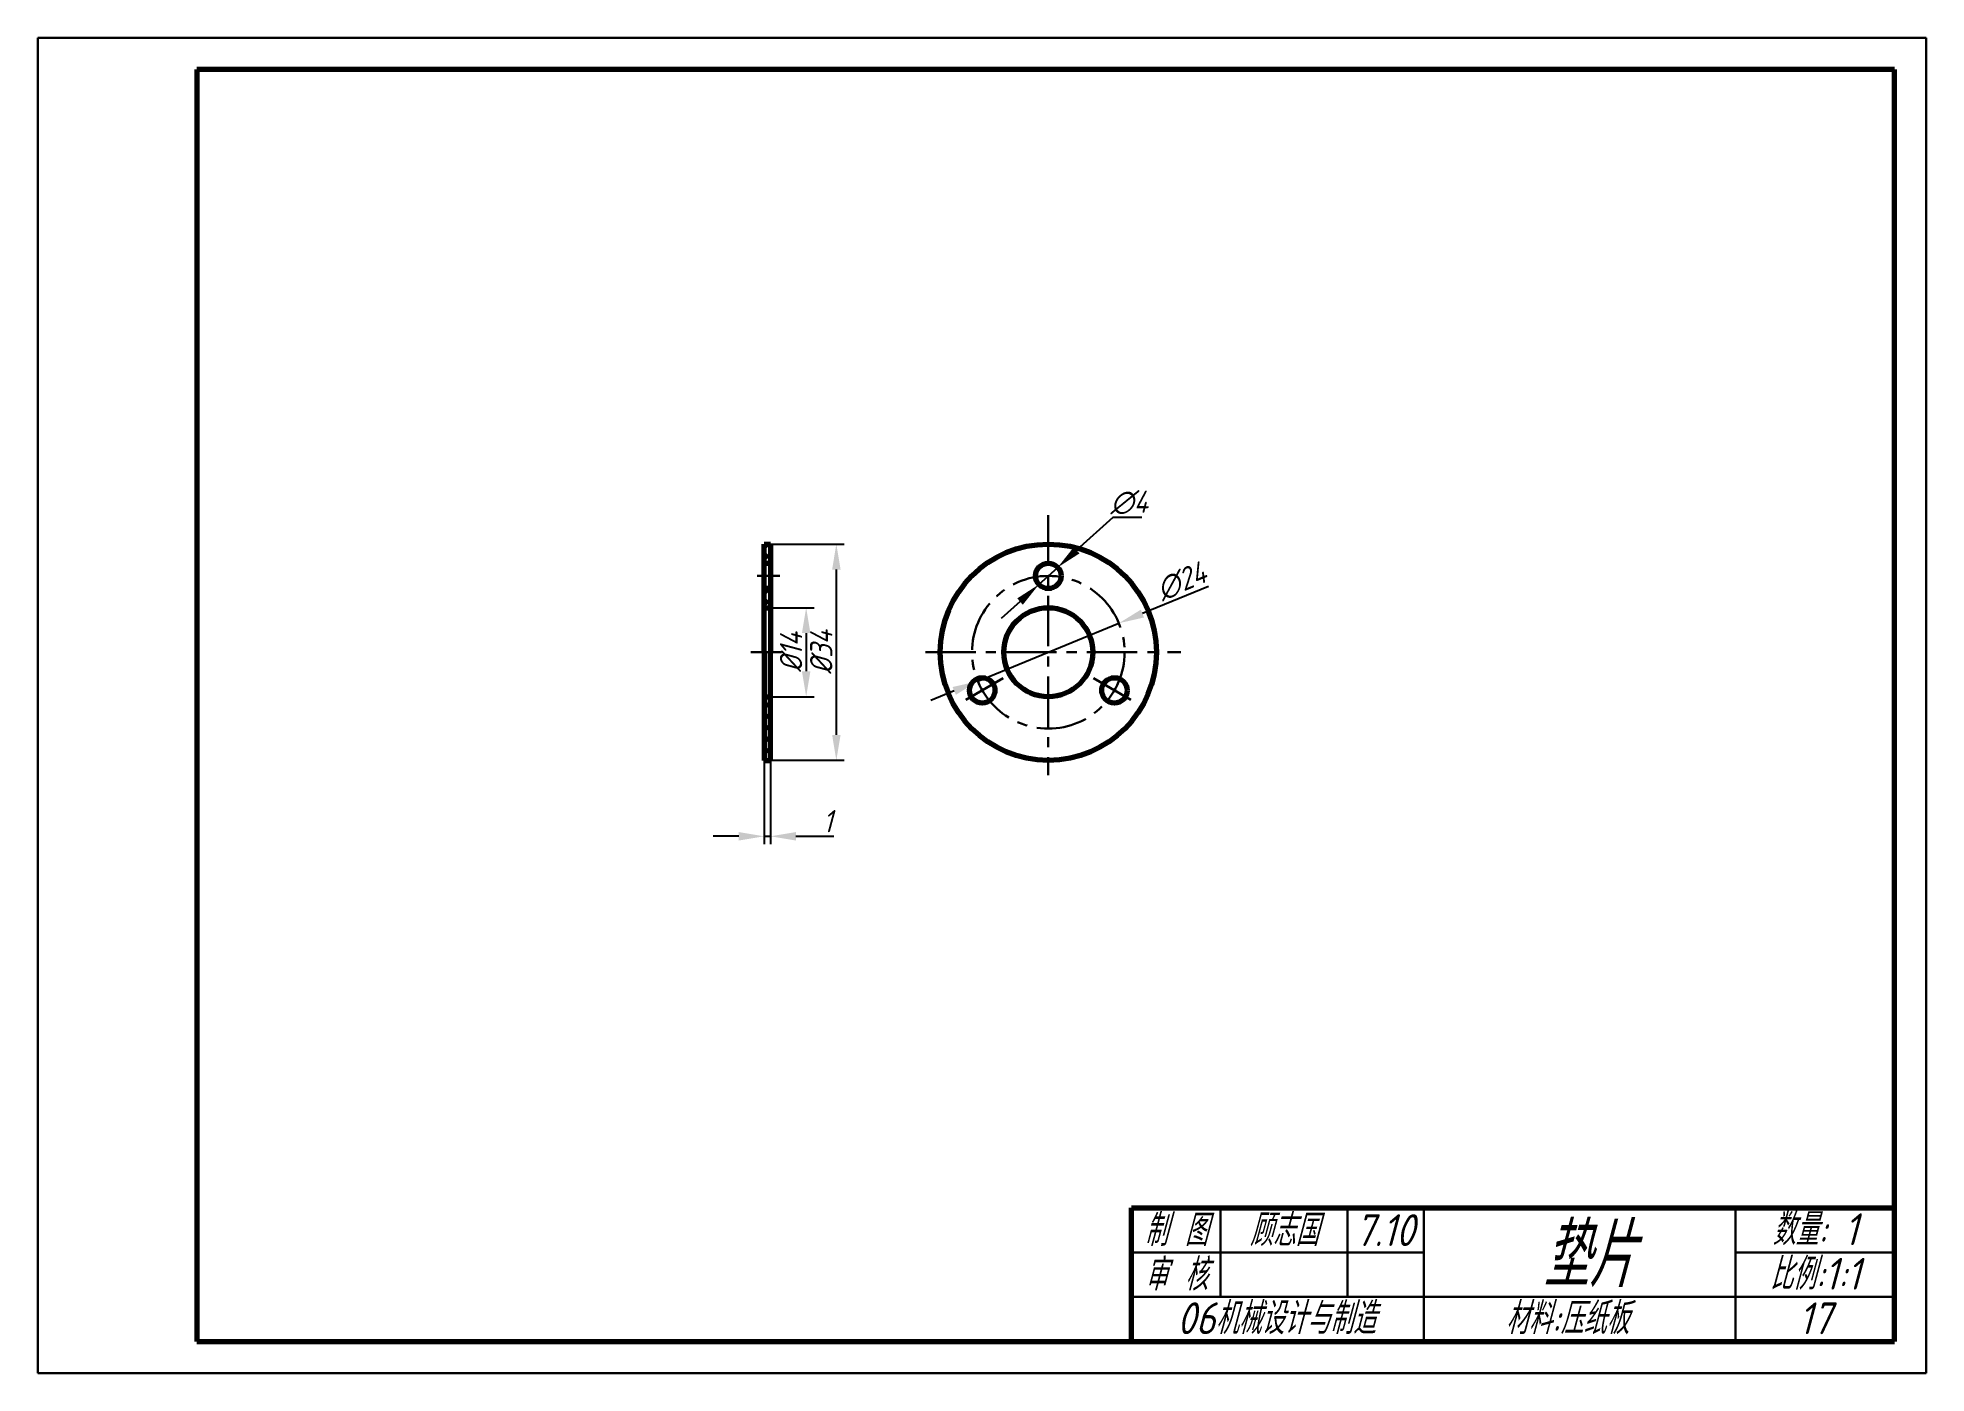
# Model space of a CAD drawing. Header units: millimetres. Extents: x -50 to 247, y 75 to 285.
import ezdxf

# ---------------------------------------------------------------- set-up
doc = ezdxf.new("R2010")
doc.units = ezdxf.units.MM
doc.header["$LTSCALE"] = 0.125
doc.linetypes.add('CENTERX2', pattern=[101.6, 63.5, -12.7, 12.7, -12.7])
for name, color, linetype, lineweight in [('文字', 6, 'Continuous', 30), ('标注线', 5, 'Continuous', 30), ('点划线', 3, 'CENTERX2', 30), ('粗实线', 7, 'Continuous', 70), ('细实线', 2, 'Continuous', 30)]:
    doc.layers.add(name, color=color, linetype=linetype, lineweight=lineweight)
doc.styles.add('样式 1', font='gbeitc.shx', dxfattribs={"bigfont": 'gbcbig.shx'})
doc.dimstyles.new('ISO-25', dxfattribs={"dimtxt": 3.5, "dimasz": 4, "dimexe": 1.25, "dimexo": 0, "dimtad": 1, "dimdsep": 46, "dimtxsty": '样式 1', "dimcen": 2.5, "dimadec": 0, "dimazin": 0, "dimtfac": 1, "dimtmove": 0, "dimatfit": 3, "dimfxl": 0, "dimtolj": 1, "dimarcsym": 0})

# ---------------------------------------------------------------- blocks, each defined once
blk = doc.blocks.new('*D2')
at = {"layer": 'Defpoints', "color": 0}
for p in [(65, 204.89), (65, 170.89), (75.35, 170.89)]:
    blk.add_point(p, dxfattribs=at)
at = {"layer": '标注线', "color": 0, "lineweight": -2}
for p, q in [((65, 204.89), (76.6, 204.89)), ((75.35, 200.89), (75.35, 174.89)), ((65, 170.89), (76.6, 170.89))]:
    blk.add_line(p, q, dxfattribs=at)
at = {"layer": '标注线', "color": 0}
for points in [[(74.69, 200.89), (76.02, 200.89), (75.35, 204.89)], [(74.69, 174.89), (76.02, 174.89), (75.35, 170.89)]]:
    blk.add_solid(points, dxfattribs=at)
at = {"layer": '标注线', "color": 0, "insert": (72.98, 187.89), "char_height": 3.5, "attachment_point": 5, "rotation": 90, "style": '样式 1'}
blk.add_mtext('\\A1;%%c34', dxfattribs=at)
blk = doc.blocks.new('_None')
blk = doc.blocks.new('*D3')
at = {"layer": 'Defpoints', "color": 0}
for p in [(65, 194.89), (65, 180.89), (70.61, 180.89)]:
    blk.add_point(p, dxfattribs=at)
at = {"layer": '标注线', "color": 0, "lineweight": -2}
for p, q in [((65, 194.89), (71.86, 194.89)), ((70.61, 190.89), (70.61, 184.89)), ((65, 180.89), (71.86, 180.89))]:
    blk.add_line(p, q, dxfattribs=at)
at = {"layer": '标注线', "color": 0}
for points in [[(69.94, 190.89), (71.27, 190.89), (70.61, 194.89)], [(69.94, 184.89), (71.27, 184.89), (70.61, 180.89)]]:
    blk.add_solid(points, dxfattribs=at)
at = {"layer": '标注线', "color": 0, "insert": (68.23, 187.89), "char_height": 3.5, "attachment_point": 5, "rotation": 90, "style": '样式 1'}
blk.add_mtext('\\A1;%%c14', dxfattribs=at)
blk = doc.blocks.new('*D4')
at = {"layer": 'Defpoints', "color": 0}
for p in [(64, 170.89), (65, 170.89), (65, 158.94)]:
    blk.add_point(p, dxfattribs=at)
at = {"layer": '标注线', "color": 0, "lineweight": -2}
for p, q in [((64, 170.89), (64, 157.69)), ((65, 170.89), (65, 157.69)), ((60, 158.94), (56, 158.94)), ((64, 158.94), (65, 158.94)), ((69, 158.94), (74.98, 158.94))]:
    blk.add_line(p, q, dxfattribs=at)
at = {"layer": '标注线', "color": 0}
for points in [[(60, 159.61), (60, 158.27), (64, 158.94)], [(69, 159.61), (69, 158.27), (65, 158.94)]]:
    blk.add_solid(points, dxfattribs=at)
at = {"layer": '标注线', "color": 0, "insert": (73.99, 161.32), "char_height": 3.5, "attachment_point": 5, "style": '样式 1'}
blk.add_mtext('\\A1;1', dxfattribs=at)
blk = doc.blocks.new('*D5')
at = {"layer": 'Defpoints', "color": 0}
for p in [(110.17, 201.23), (107.21, 198.54)]:
    blk.add_point(p, dxfattribs=at)
at = {"layer": '标注线', "color": 0, "lineweight": -2}
for p, q in [((118.83, 209.07), (113.14, 203.91)), ((123.39, 209.07), (118.83, 209.07)), ((107.21, 198.54), (110.17, 201.23)), ((104.24, 195.86), (101.28, 193.17))]:
    blk.add_line(p, q, dxfattribs=at)
at = {"layer": '标注线', "color": 0}
for points in [[(112.69, 204.41), (113.59, 203.42), (110.17, 201.23)], [(103.8, 196.35), (104.69, 195.36), (107.21, 198.54)]]:
    blk.add_solid(points, dxfattribs=at)
at = {"layer": '标注线', "color": 0, "insert": (121.42, 211.44), "char_height": 3.5, "attachment_point": 5, "style": '样式 1'}
blk.add_mtext('\\A1;∅4', dxfattribs=at)
blk = doc.blocks.new('*D6')
at = {"layer": 'Defpoints', "color": 0}
for p in [(119.79, 192.45), (97.59, 183.32)]:
    blk.add_point(p, dxfattribs=at)
at = {"layer": '标注线', "color": 0, "lineweight": -2}
for p, q in [((133.88, 198.23), (123.49, 193.97)), ((97.59, 183.32), (119.79, 192.45)), ((93.89, 181.8), (90.19, 180.28))]:
    blk.add_line(p, q, dxfattribs=at)
at = {"layer": '标注线', "color": 0}
for points in [[(123.24, 194.58), (123.74, 193.35), (119.79, 192.45)], [(93.64, 182.42), (94.15, 181.19), (97.59, 183.32)]]:
    blk.add_solid(points, dxfattribs=at)
at = {"layer": '标注线', "color": 0, "insert": (129.63, 199.06), "char_height": 3.5, "attachment_point": 5, "rotation": 22.3362, "style": '样式 1'}
blk.add_mtext('\\A1;∅24', dxfattribs=at)

msp = doc.modelspace()

# ---------------------------------------------------------------- hatches: boundary and pattern name
at = {"layer": '细实线'}
h = msp.add_hatch(dxfattribs=at)
h.set_pattern_fill('ANSI37', color=256, scale=0.4, style=0)
h.paths.add_polyline_path([(65.001, 180.885), (64.001, 180.885), (64.001, 170.885), (65.001, 170.885)])
h.paths.add_polyline_path([(65.001, 197.885), (64.001, 197.885), (64.001, 194.885), (65.001, 194.885)])
h.paths.add_polyline_path([(65.001, 204.885), (64.001, 204.885), (64.001, 201.885), (65.001, 201.885)])

# ---------------------------------------------------------------- linework, layer by layer
at = {"layer": '点划线'}
for p, q in [((108.691, 209.459), (108.691, 168.546)), ((62.9, 199.885), (66.469, 199.885)), ((61.895, 187.885), (66.751, 187.885)), ((89.35, 187.885), (129.533, 187.885)), ((101.586, 183.783), (95.734, 180.404)), ((115.797, 183.783), (121.649, 180.404))]:
    msp.add_line(p, q, dxfattribs=at)
msp.add_circle((108.691, 187.885), 12, dxfattribs=at)
at = {"layer": '粗实线'}
for p, q in [((241.761, 279.51), (-25.239, 279.51)), ((-25.239, 279.51), (-25.239, 79.51)), ((241.761, 79.51), (241.761, 279.51)), ((64.001, 187.885), (64.001, 204.885)), ((64.001, 204.885), (65.001, 204.885)), ((65.001, 204.885), (65.001, 187.885)), ((64.001, 201.885), (65.001, 201.885)), ((65.001, 197.885), (64.001, 197.885)), ((64.001, 194.885), (65.001, 194.885)), ((64.001, 187.885), (64.001, 170.885)), ((65.001, 170.885), (65.001, 187.885)), ((64.001, 180.885), (65.001, 180.885)), ((64.001, 170.885), (65.001, 170.885)), ((121.761, 100.51), (241.761, 100.51)), ((121.761, 79.51), (121.761, 100.51)), ((216.761, 100.51), (241.761, 100.51)), ((216.761, 100.51), (216.761, 100.51)), ((-25.239, 79.51), (241.761, 79.51))]:
    msp.add_line(p, q, dxfattribs=at)
for centre, radius in [((108.691, 187.885), 17), ((108.691, 199.885), 2), ((108.691, 187.885), 7), ((98.299, 181.885), 2), ((119.084, 181.885), 2)]:
    msp.add_circle(centre, radius, dxfattribs=at)
at = {"layer": '细实线'}
for p, q in [((246.761, 284.51), (-50.239, 284.51)), ((-50.239, 284.51), (-50.239, 74.51)), ((246.761, 74.51), (246.761, 284.51)), ((135.761, 100.51), (135.761, 86.51)), ((155.761, 100.51), (155.761, 86.51)), ((167.761, 100.51), (167.761, 79.51)), ((216.761, 100.51), (216.761, 79.51)), ((121.761, 93.51), (167.761, 93.51)), ((216.761, 93.51), (241.761, 93.51)), ((241.761, 86.51), (121.761, 86.51)), ((-50.239, 74.51), (246.761, 74.51))]:
    msp.add_line(p, q, dxfattribs=at)

# ---------------------------------------------------------------- texts
at = {"layer": '文字', "char_height": 5, "attachment_point": 5, "style": '样式 1'}
for s, insert, width in [('制 图', (128.761, 97.01), 14), ('顾志国', (145.741, 97.01), 14), ('7.10', (161.602, 97.01), 14), ('数量: 1', (229.261, 97.145), 25), ('审 核', (128.761, 90.01), 14), ('比例:1:1', (229.261, 90.145), 25), ('06机械设计与制造', (144.534, 83.145), 35.72672), ('材料:压纸板', (190.293, 83.145), 25), ('17', (229.261, 83.145), 25)]:
    msp.add_mtext(s, dxfattribs=dict(at, insert=insert, width=width))
at = {"layer": '文字', "insert": (193.584, 93.055), "char_height": 10, "attachment_point": 5, "style": '样式 1'}
msp.add_mtext('垫片', dxfattribs=at)

# ---------------------------------------------------------------- dimensions: what is measured, and where the dimension line sits
at = {"layer": '标注线'}
dim = msp.add_diameter_dim_2p(p1=(107.209, 198.543), p2=(110.174, 201.228), dimstyle='ISO-25', override={"dimtoh": 1, "dimldrblk": 'None'}, dxfattribs=at)
dim.commit()
dim.dimension.update_dxf_attribs({"geometry": '*D5', "text_midpoint": (121.424, 209.065), "dimtype": 163})
for base, p1, p2, picture, middle in [((75.353, 170.885), (65.001, 204.885), (65.001, 170.885), '*D2', (72.978, 187.885)), ((70.605, 180.885), (65.001, 194.885), (65.001, 180.885), '*D3', (68.23, 187.885))]:
    dim = msp.add_linear_dim(base=base, p1=p1, p2=p2, angle=90, text='%%c<>', dimstyle='ISO-25', override={"dimldrblk": 'None'}, dxfattribs=at)
    dim.commit()
    dim.dimension.update_dxf_attribs({"geometry": picture, "text_midpoint": middle})
dim = msp.add_diameter_dim_2p(p1=(97.592, 183.325), p2=(119.791, 192.446), dimstyle='ISO-25', override={"dimldrblk": 'None'}, dxfattribs=at)
dim.commit()
dim.dimension.update_dxf_attribs({"geometry": '*D6', "text_midpoint": (129.631, 199.057)})
dim = msp.add_linear_dim(base=(65.001, 158.94), p1=(64.001, 170.885), p2=(65.001, 170.885), dimstyle='ISO-25', override={"dimldrblk": 'None'}, dxfattribs=at)
dim.commit()
dim.dimension.update_dxf_attribs({"geometry": '*D4', "text_midpoint": (73.99, 161.315)})

doc.saveas('drawing.dxf')
